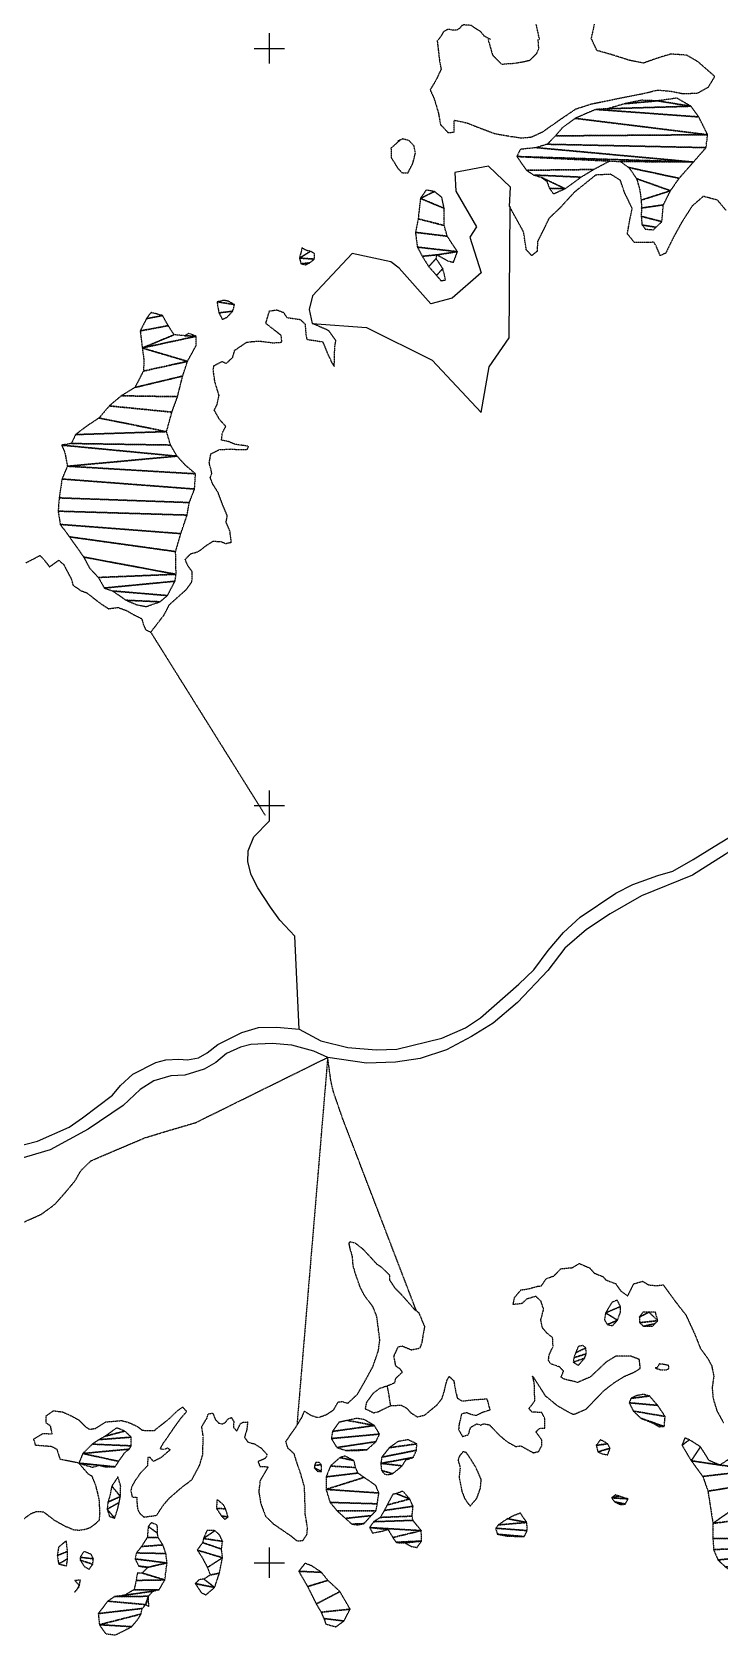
# Model space of a CAD drawing. Header units: metres. Extents: x 619047 to 657292, y 1301217 to 1319844.
# Drawn here: x 651889 to 652797, y 1316635 to 1318752 of the extents above; entities that cross this region are included whole.
import ezdxf

# ---------------------------------------------------------------- set-up
doc = ezdxf.new("R2010")
doc.units = ezdxf.units.M
doc.linetypes.add('HIDDEN', pattern=[0.375, 0.25, -0.125])
for name, color, linetype in [('2', 1, 'Continuous'), ('3', 7, 'Continuous'), ('42', 7, 'Continuous')]:
    doc.layers.add(name, color=color, linetype=linetype)

# ---------------------------------------------------------------- blocks, each defined once
blk = doc.blocks.new('COORD')
at = {"layer": '42', "color": 2, "linetype": 'Continuous'}
for p, q in [((-2, 0), (2, 0)), ((0, -2), (0, 2))]:
    blk.add_line(p, q, dxfattribs=at)
blk = doc.blocks.new('COORD$')
at = {"layer": '42', "color": 2, "linetype": 'Continuous'}
blk.add_blockref('COORD', (0, 0), dxfattribs=at)

msp = doc.modelspace()

# ---------------------------------------------------------------- linework, layer by layer
at = {"layer": '2', "color": 1, "linetype": 'Continuous'}
msp.add_line((652519.44573, 1318521.32733), (652520.21973, 1318520.32033), dxfattribs=at)
for points in [[(652491.90973, 1318574.88133), (652447.30173, 1318566.49433), (652448.59873, 1318541.86233), (652476.06273, 1318494.65933), (652467.07373, 1318481.08933), (652482.08973, 1318433.99933), (652443.86773, 1318400.27533), (652415.75573, 1318393.09333), (652373.81873, 1318439.87633), (652363.05073, 1318448.64633), (652311.87173, 1318459.49533), (652259.42573, 1318403.50233), (652255.31473, 1318385.41433), (652259.07973, 1318367.16233), (652330.76773, 1318361.88433), (652417.36773, 1318318.66133), (652481.91273, 1318249.52233), (652492.65273, 1318309.86633), (652518.88373, 1318348.28133), (652520.21973, 1318520.32033)], [(652519.44573, 1318521.32733), (652520.67673, 1318547.00533), (652491.90973, 1318574.88133)], [(653092.90673, 1317838.77333), (653036.86873, 1317808.14833), (652995.16473, 1317790.13933), (652911.63873, 1317742.17633), (652878.64473, 1317717.65933), (652842.37273, 1317691.07233), (652804.30773, 1317665.73633), (652760.93073, 1317638.56033), (652693.67973, 1317611.11033), (652652.29373, 1317587.51433), (652621.03373, 1317566.82933), (652592.36073, 1317542.10833), (652570.09173, 1317512.63233), (652530.18673, 1317470.50433), (652497.73573, 1317442.94433), (652469.23473, 1317425.34033), (652436.41673, 1317407.68633), (652401.74773, 1317396.36333), (652369.03573, 1317391.67033), (652330.70073, 1317389.96133), (652279.55773, 1317397.76133)], [(652242.04573, 1317435.19333), (652236.07173, 1317557.85333), (652216.52673, 1317578.97433), (652203.88173, 1317596.36233), (652187.58873, 1317621.84033), (652178.75573, 1317639.01733), (652174.24373, 1317655.99033), (652174.58673, 1317670.47833), (652182.24773, 1317689.11533), (652202.60373, 1317710.38433)], [(652242.04573, 1317435.19333), (652270.41673, 1317419.76333), (652306.07873, 1317410.76933), (652343.45273, 1317407.63933), (652370.87573, 1317408.46133), (652430.14173, 1317423.36833), (652461.22873, 1317436.93733), (652481.14373, 1317450.12333), (652531.94273, 1317494.66333), (652551.79373, 1317513.43933), (652570.55173, 1317539.06333), (652590.85273, 1317562.92733), (652612.97473, 1317582.99933), (652659.85573, 1317614.78933), (652682.33073, 1317626.22633), (652715.47073, 1317638.04033), (652735.21573, 1317643.85633), (652761.96473, 1317659.15333), (652789.45273, 1317676.49233), (652833.59773, 1317703.16933)], [(651624.36173, 1317231.20533), (651739.22973, 1317248.27233), (651817.50173, 1317266.95433), (651896.77273, 1317287.17233), (651938.22073, 1317305.43233), (651956.10973, 1317318.08833), (651995.64573, 1317348.01533), (652006.16973, 1317360.58633), (652022.50673, 1317375.76533), (652052.55773, 1317391.10033), (652065.97973, 1317394.55733), (652083.24373, 1317395.26233), (652094.42673, 1317394.62833), (652108.87673, 1317397.08033), (652120.48373, 1317403.81933), (652134.58173, 1317414.90733), (652166.40473, 1317430.77033), (652188.42973, 1317437.12133), (652212.55073, 1317437.90533), (652242.04573, 1317435.19333)], [(652279.55773, 1317397.76133), (652261.43073, 1317405.93933), (652232.38473, 1317413.73833), (652206.45173, 1317415.98333), (652178.27273, 1317414.64433), (652164.59573, 1317411.18433), (652145.89273, 1317403.09333), (652131.80673, 1317390.99033), (652116.41073, 1317382.42933), (652091.10373, 1317374.26233), (652072.57273, 1317373.28833), (652050.03973, 1317366.93233), (652031.88473, 1317355.29033), (652009.51673, 1317334.45233), (651963.39473, 1317302.92533), (651913.16073, 1317275.67133), (651858.22673, 1317259.54233), (651811.59273, 1317250.62433), (651669.21973, 1317217.74233), (651615.46373, 1317209.75933), (651536.54073, 1317203.52033), (651461.43573, 1317196.56333)]]:
    msp.add_lwpolyline(points, dxfattribs=at)
at = {"layer": '3', "color": 30, "linetype": 'HIDDEN'}
for p, q in [((652363.11473, 1318598.56433), (652375.30973, 1318609.37633)), ((652046.06373, 1317959.18733), (652197.16573, 1317717.23633)), ((652279.55773, 1317397.76133), (652238.88773, 1316911.46233)), ((652362.79073, 1316938.03433), (652358.43073, 1316963.90333)), ((651964.03373, 1316847.08233), (651951.16373, 1316861.92633))]:
    msp.add_line(p, q, dxfattribs=at)
for points in [[(652559.04173, 1318742.20633), (652554.49473, 1318764.02733), (652558.47173, 1318772.20433), (652563.45973, 1318780.90033), (652569.72073, 1318789.09933), (652582.34973, 1318795.07233), (652591.23073, 1318795.15933), (652600.37573, 1318794.23133), (652605.98173, 1318791.99733), (652614.15273, 1318786.99133), (652621.33773, 1318779.17833), (652624.20073, 1318772.08533), (652627.03573, 1318767.78933), (652631.64173, 1318764.02033), (652627.05773, 1318742.47433)], [(652494.58373, 1318741.95233), (652486.40873, 1318746.32133), (652481.78173, 1318752.12533), (652475.39673, 1318756.13233), (652469.00673, 1318760.64733), (652459.10273, 1318761.31333), (652456.57573, 1318760.27133), (652453.81773, 1318756.93833), (652450.03673, 1318754.35833), (652445.72373, 1318754.31633), (652440.63773, 1318755.28333), (652437.08773, 1318754.99433), (652432.04373, 1318751.89333), (652430.55273, 1318748.82633), (652425.55773, 1318741.68033)], [(652423.95973, 1318741.67333), (652427.06273, 1318714.91033), (652429.23373, 1318702.73833), (652422.53973, 1318688.43233), (652414.81173, 1318675.63933), (652420.28773, 1318663.25033), (652425.56973, 1318645.52433), (652428.54673, 1318629.55033), (652438.31673, 1318619.24433), (652446.69473, 1318619.59433), (652446.51173, 1318635.60033), (652463.82773, 1318631.73233), (652481.43273, 1318624.81933), (652499.79973, 1318617.91433), (652519.90673, 1318614.33233), (652536.18973, 1318611.97833), (652548.61973, 1318613.39033), (652563.27473, 1318620.16433), (652588.72473, 1318637.98833), (652607.12473, 1318650.39533), (652627.62373, 1318656.98233), (652667.66373, 1318665.06333), (652694.77973, 1318670.45533), (652715.04473, 1318675.26033), (652732.58873, 1318673.68233), (652748.37273, 1318670.55933), (652767.66873, 1318671.28833), (652782.05473, 1318679.33033), (652790.53273, 1318693.14833), (652768.46773, 1318712.46133), (652753.12473, 1318721.43333), (652732.28273, 1318722.71933), (652715.57573, 1318717.70033), (652696.34973, 1318710.87433), (652678.02073, 1318714.47633), (652654.05773, 1318722.07933), (652634.94573, 1318727.45133), (652627.89973, 1318742.47733)], [(652491.28073, 1318741.93933), (652497.09173, 1318721.55533), (652508.91273, 1318709.49333), (652525.15573, 1318710.69533), (652534.53773, 1318712.07333), (652546.44473, 1318714.75033), (652555.73773, 1318724.00433), (652558.20473, 1318730.38533), (652557.30073, 1318742.19933)], [(652363.11473, 1318598.56433), (652363.25673, 1318586.11533), (652367.13673, 1318580.06133), (652371.53773, 1318572.74333), (652377.45473, 1318566.20433), (652385.58473, 1318566.04333), (652392.04273, 1318578.82133), (652395.44373, 1318592.32733), (652393.55873, 1318601.70733), (652386.62073, 1318608.74333), (652378.47073, 1318610.68233), (652372.14973, 1318608.06933), (652372.14973, 1318608.06933)], [(652805.25173, 1318516.46433), (652794.17773, 1318529.80533), (652775.32273, 1318534.92533), (652760.48373, 1318522.05133), (652746.26073, 1318499.78233), (652736.05973, 1318481.11633), (652725.63473, 1318459.90733), (652718.56073, 1318456.52333), (652712.55973, 1318470.42933), (652709.97673, 1318474.21133), (652684.32573, 1318473.91833), (652675.04973, 1318485.50033), (652679.11173, 1318507.90733), (652681.52673, 1318518.86133), (652671.38073, 1318539.83533), (652665.86173, 1318556.03433), (652653.06973, 1318564.01933), (652633.26973, 1318563.03033), (652604.82973, 1318540.09133), (652585.51173, 1318519.03433), (652571.69173, 1318505.91733), (652556.54873, 1318475.25233), (652555.93473, 1318462.28633), (652548.88773, 1318456.61533), (652541.68673, 1318464.41033), (652538.11473, 1318488.00033), (652520.21973, 1318520.32033)], [(652046.06373, 1317959.18733), (652063.58373, 1317982.00233), (652070.79173, 1317995.80633), (652081.09973, 1318005.07133), (652092.66573, 1318015.36833), (652100.41973, 1318025.87433), (652100.77673, 1318039.09133), (652095.09673, 1318047.15833), (652091.44873, 1318055.24733), (652098.72673, 1318062.95333), (652108.60173, 1318065.60733), (652120.18573, 1318074.37933), (652128.25473, 1318079.55333), (652138.92973, 1318078.91333), (652145.05373, 1318076.44233), (652152.40173, 1318078.05033), (652150.45273, 1318093.02033), (652145.49673, 1318104.39833), (652147.17873, 1318112.80233), (652140.91173, 1318127.72233), (652134.88473, 1318143.91533), (652128.15973, 1318154.51133), (652124.50273, 1318163.36233), (652126.72473, 1318168.97833), (652123.26073, 1318183.16833), (652125.41273, 1318194.88133), (652136.27173, 1318200.34133), (652151.75573, 1318201.28033), (652163.70373, 1318200.40033), (652173.35373, 1318200.51133), (652175.08273, 1318204.85033), (652157.01873, 1318207.43933), (652148.85173, 1318210.90333), (652139.42873, 1318213.08233), (652140.59073, 1318222.49733), (652145.06373, 1318231.18733), (652136.83173, 1318240.24133), (652129.83273, 1318252.61133), (652133.56073, 1318259.76933), (652136.21473, 1318271.99633), (652130.67573, 1318289.97333), (652128.46673, 1318305.44833), (652129.41573, 1318311.30333), (652140.27273, 1318317.01733), (652145.63773, 1318314.28433), (652154.18273, 1318322.25833), (652156.86873, 1318331.69133), (652172.24473, 1318342.03033), (652181.11873, 1318343.40233), (652191.53173, 1318343.52133), (652208.31973, 1318341.42633), (652219.23173, 1318342.31333), (652218.11373, 1318351.19433), (652197.86473, 1318367.22533), (652202.75773, 1318383.54333), (652212.39473, 1318384.92433), (652221.06673, 1318381.71933), (652225.71673, 1318374.91233), (652243.27273, 1318372.31833), (652249.69173, 1318366.29333), (652250.86973, 1318352.07733), (652251.95573, 1318345.99133), (652262.13173, 1318344.58333), (652273.07573, 1318342.67533), (652278.82573, 1318328.51133), (652284.81473, 1318315.62133), (652288.17973, 1318310.06933), (652288.90873, 1318335.23333), (652290.32773, 1318344.39733), (652281.03373, 1318357.50433), (652259.07973, 1318367.16233)], [(651881.43773, 1318051.06733), (651890.02273, 1318055.48533), (651899.86973, 1318060.67933), (651905.26973, 1318054.89733), (651912.48873, 1318045.57833), (651924.57973, 1318054.35533), (651930.99373, 1318048.83833), (651941.63573, 1318028.88633), (651943.24373, 1318021.53633), (651954.25073, 1318014.03933), (651961.64773, 1318011.32833), (651979.33173, 1317997.55533), (651990.33673, 1317990.31233), (652002.76373, 1317991.97933), (652013.98473, 1317988.04233), (652022.93373, 1317982.80833), (652034.17573, 1317977.09233), (652036.03173, 1317970.25333), (652039.16373, 1317962.92033), (652046.06373, 1317959.18733)], [(651461.43573, 1317196.56333), (651597.51773, 1317179.82433), (651613.81773, 1317175.94533), (651644.92073, 1317165.88233), (651733.45873, 1317153.17433), (651761.64573, 1317153.75033), (651826.33173, 1317161.09633), (651860.24173, 1317172.15633), (651901.68573, 1317190.67133), (651919.82073, 1317204.09133), (651933.86273, 1317220.00633), (651946.64073, 1317235.39833), (651953.60973, 1317247.92833), (651967.17273, 1317261.29633), (652037.44173, 1317291.32133), (652062.24673, 1317298.97333), (652105.28173, 1317311.66233), (652279.55773, 1317397.76133)], [(652396.66773, 1317063.05633), (652299.53773, 1317316.42433), (652287.45473, 1317351.35233), (652283.98973, 1317365.54233), (652279.55773, 1317397.76133)], [(652238.88773, 1316911.46233), (652245.61773, 1316922.71933), (652248.82873, 1316930.63333), (652257.78473, 1316924.89133), (652266.95973, 1316922.20133), (652277.58573, 1316925.88033), (652287.41773, 1316932.34533), (652293.64473, 1316943.08833), (652299.48573, 1316943.15533), (652306.11573, 1316940.94433), (652318.93073, 1316953.03333), (652327.89673, 1316968.63533), (652339.34073, 1316989.60233), (652346.46773, 1317010.52033), (652348.33973, 1317024.51633), (652344.43073, 1317055.47233), (652339.45973, 1317068.12033), (652327.85073, 1317083.74133), (652322.65573, 1317093.84533), (652316.88273, 1317110.04233), (652313.18473, 1317122.45033), (652312.28373, 1317134.63633), (652309.37673, 1317144.51333), (652308.03073, 1317151.10433), (652308.24473, 1317154.66433), (652315.37573, 1317152.96733), (652325.36773, 1317145.45833), (652343.88573, 1317125.34233), (652351.05473, 1317120.34233), (652361.07573, 1317110.29333), (652361.37073, 1317106.73933), (652361.14873, 1317103.94133), (652367.87073, 1317093.60033), (652376.09373, 1317085.30933), (652386.89973, 1317073.23633), (652393.59273, 1317065.43533), (652399.74273, 1317060.67833)], [(652362.79073, 1316938.03433), (652376.75573, 1316938.44833), (652383.65673, 1316934.71633), (652389.57373, 1316928.17733), (652397.75873, 1316923.18833), (652407.63973, 1316925.33433), (652416.19373, 1316932.54733), (652424.49573, 1316939.50233), (652430.50073, 1316947.44833), (652433.19573, 1316956.11833), (652436.83673, 1316970.89733), (652439.82073, 1316976.52233), (652445.98273, 1316970.74833), (652448.42573, 1316957.05533), (652450.56173, 1316947.93133), (652456.95773, 1316943.93933), (652474.20673, 1316945.91533), (652489.68973, 1316946.85433), (652491.28073, 1316941.02833), (652493.67073, 1316931.90833), (652484.30573, 1316929.00633), (652475.71773, 1316924.84233), (652468.33473, 1316926.28233), (652462.72173, 1316928.50533), (652456.13873, 1316926.65133), (652452.99173, 1316913.14833), (652452.31073, 1316906.02533), (652457.49173, 1316897.19133), (652465.08773, 1316899.31133), (652468.27573, 1316909.25733), (652476.35073, 1316913.92333), (652481.19573, 1316912.20033), (652485.74673, 1316914.03133), (652492.87573, 1316912.58833), (652506.75573, 1316898.26333), (652515.98873, 1316890.49133), (652528.00273, 1316883.76833), (652534.34073, 1316884.85733), (652550.95573, 1316875.64533), (652558.04973, 1316877.25133), (652562.27673, 1316885.17633), (652561.93273, 1316893.04933), (652554.45173, 1316903.12833), (652558.71673, 1316907.75033), (652566.07673, 1316908.34333), (652566.19073, 1316920.54133), (652562.03173, 1316928.87833), (652549.32773, 1316929.24133), (652545.20873, 1316934.02233), (652552.96873, 1316944.02033), (652552.18173, 1316968.40533), (652549.79473, 1316977.27133), (652558.58573, 1316963.65033), (652566.34773, 1316951.28833), (652582.50173, 1316938.00633), (652599.11973, 1316928.54033), (652604.47873, 1316926.31433), (652620.40373, 1316933.10333), (652644.75373, 1316958.28333), (652657.84673, 1316968.34333), (652670.70873, 1316976.36733), (652685.62073, 1316982.89033), (652692.17473, 1316987.28433), (652690.77073, 1316998.95733), (652679.54673, 1317003.14833), (652660.23973, 1317003.43533), (652647.37473, 1316995.66533), (652626.01373, 1316975.60133), (652609.58473, 1316968.55333), (652591.24673, 1316972.91733), (652587.65873, 1316975.67133), (652590.87073, 1316983.58533), (652585.72973, 1316988.86233), (652573.99773, 1316993.04833), (652570.89873, 1316997.58633), (652571.82973, 1317004.96533), (652577.03873, 1317015.95133), (652576.39673, 1317027.63233), (652568.70573, 1317033.89733), (652562.78273, 1317040.94433), (652560.88573, 1317051.34033), (652564.53873, 1317065.10333), (652561.11473, 1317075.73633), (652554.18273, 1317082.26333), (652542.03273, 1317078.56733), (652536.00473, 1317072.65433), (652524.33373, 1317071.50433), (652526.00973, 1317080.41733), (652534.52873, 1317090.67833), (652544.92373, 1317092.32133), (652556.57073, 1317095.50433), (652561.39073, 1317096.06733), (652568.39173, 1317105.80333), (652578.25873, 1317109.21933), (652587.29373, 1317118.72433), (652602.51773, 1317120.16833), (652611.59873, 1317125.60833), (652625.38273, 1317119.66733), (652631.30273, 1317112.87533), (652643.04073, 1317108.18133), (652646.64573, 1317103.90233), (652659.65573, 1317098.96933), (652665.85573, 1317089.89333), (652675.58773, 1317082.88933), (652683.53473, 1317098.73433), (652695.17873, 1317102.17133), (652703.10773, 1317097.43333), (652713.02673, 1317096.27633), (652722.41173, 1317097.40033), (652737.12273, 1317076.98633), (652752.33073, 1317057.59533), (652764.31273, 1317031.56033), (652771.63573, 1317013.09433), (652781.69973, 1316999.23433), (652786.37273, 1316990.39433), (652789.06973, 1316976.70433), (652786.96073, 1316961.18033), (652788.13073, 1316947.72633), (652793.40473, 1316930.76233), (652801.96573, 1316915.10533)], [(652399.74273, 1317060.67833), (652407.31973, 1317042.21533), (652404.93973, 1317028.21333), (652403.50873, 1317020.06533), (652400.79073, 1317013.42833), (652389.89373, 1317011.27033), (652381.97973, 1317014.73733), (652377.89573, 1317016.46933), (652372.06973, 1317015.13233), (652366.61873, 1317003.12733), (652369.04973, 1316990.45033), (652374.16673, 1316987.20533), (652378.03373, 1316982.16833), (652368.98973, 1316973.42533), (652367.78373, 1316967.82133), (652358.43073, 1316963.90333), (652348.30973, 1316960.48433), (652339.49373, 1316954.03033), (652330.73873, 1316942.24233), (652329.05673, 1316933.83733), (652340.29473, 1316928.37633), (652346.37273, 1316929.97033), (652362.79073, 1316938.03433)], [(652729.72673, 1316990.76333), (652721.06873, 1316992.69733), (652717.25573, 1316992.90733), (652714.26373, 1316988.04533), (652711.72973, 1316987.50833), (652718.86673, 1316985.30333), (652722.67973, 1316985.09233), (652726.48873, 1316985.13633), (652729.76973, 1316986.95233), (652729.72673, 1316990.76333), (652729.72673, 1316990.76333)], [(651951.16373, 1316861.92633), (651926.72173, 1316866.98333), (651922.51073, 1316879.89433), (651915.60973, 1316883.62633), (651908.23573, 1316884.30433), (651894.25273, 1316885.41533), (651891.61773, 1316893.77033), (651903.97773, 1316901.28033), (651914.14473, 1316900.63433), (651915.92573, 1316900.40033), (651913.77173, 1316911.04833), (651908.14173, 1316914.79533), (651907.77973, 1316924.19233), (651917.35273, 1316931.16233), (651929.81673, 1316929.52633), (651940.79573, 1316924.57033), (651951.01873, 1316919.09733), (651960.01173, 1316910.05233), (651965.38573, 1316906.55633), (651972.98973, 1316907.91433), (651986.86273, 1316916.45733), (652007.67073, 1316918.22033), (652017.35273, 1316915.53533), (652028.58873, 1316910.32833), (652034.99573, 1316905.31933), (652050.74773, 1316904.99133), (652057.03873, 1316910.14533), (652071.13573, 1316921.23233), (652079.67473, 1316929.71533), (652087.98373, 1316936.16333), (652093.38673, 1316930.12633), (652085.61473, 1316921.14433), (652074.86273, 1316906.28333), (652068.11873, 1316896.29633), (652062.86673, 1316889.12233), (652058.38573, 1316881.19333), (652063.73073, 1316880.23833), (652068.28173, 1316882.06933), (652071.61273, 1316879.56633), (652060.04273, 1316869.52433), (652049.69173, 1316864.06933), (652045.05573, 1316869.60733), (652042.26573, 1316869.32133), (652041.62873, 1316858.38733), (652032.58973, 1316849.13633), (652025.09273, 1316838.37833), (652020.86273, 1316830.70733), (652019.65373, 1316825.35733), (652021.52473, 1316817.24833), (652027.62573, 1316816.80933), (652027.99873, 1316806.39533), (652029.08673, 1316800.05533), (652031.67873, 1316795.51133), (652037.06773, 1316790.74533), (652053.80573, 1316792.96933), (652062.29273, 1316806.02533), (652070.06173, 1316815.26233), (652085.65373, 1316828.90733), (652100.50973, 1316840.25733), (652110.45673, 1316858.92033), (652114.61373, 1316872.94333), (652115.35373, 1316897.09133), (652113.71373, 1316907.23633), (652113.42773, 1316910.02833), (652116.91373, 1316916.16633), (652120.16073, 1316921.03133), (652121.61773, 1316926.89233), (652127.19273, 1316927.97233), (652128.21773, 1316927.22133), (652131.35273, 1316919.63433), (652135.72473, 1316914.85633), (652140.56473, 1316913.64133), (652144.85673, 1316915.97733), (652148.35973, 1316920.59133), (652152.40573, 1316922.16233), (652155.51173, 1316917.11533), (652155.35073, 1316908.98233), (652159.72273, 1316904.20433), (652164.43473, 1316914.16833), (652167.71673, 1316915.98433), (652173.80873, 1316916.30833), (652172.90573, 1316906.38833), (652169.72073, 1316896.18833), (652174.36773, 1316889.63433), (652183.02873, 1316887.44633), (652191.72773, 1316881.95633), (652199.18773, 1316873.65633), (652199.21173, 1316871.62333), (652196.46173, 1316867.78033), (652187.61573, 1316863.86833), (652190.22873, 1316857.54533), (652201.15473, 1316857.16233), (652190.44073, 1316838.99933), (652188.57673, 1316824.24033), (652191.29973, 1316808.26333), (652197.58373, 1316791.81833), (652207.85873, 1316781.77233), (652231.15573, 1316765.77633), (652238.84673, 1316759.51133), (652246.71973, 1316759.60133), (652252.21373, 1316767.79533), (652252.87173, 1316776.95033), (652249.86873, 1316795.21133), (652249.74073, 1316806.39033), (652248.95973, 1316830.26633), (652243.66573, 1316849.00933), (652239.72873, 1316860.14433), (652235.24873, 1316874.32233), (652227.03473, 1316881.85133), (652224.39573, 1316890.46033), (652231.13973, 1316900.44733), (652238.88773, 1316911.46233)], [(652451.49673, 1316866.12333), (652454.40373, 1316856.24633), (652453.02773, 1316843.27233), (652456.80173, 1316824.25733), (652460.20473, 1316815.40333), (652464.85473, 1316808.59533), (652467.68573, 1316805.32533), (652476.45873, 1316815.58933), (652481.13273, 1316828.85533), (652482.27473, 1316840.04933), (652475.49173, 1316855.72533), (652468.24373, 1316867.58533), (652462.30673, 1316875.90233), (652458.28073, 1316876.99333)], [(652458.28073, 1316876.99333), (652453.77073, 1316871.77333), (652451.49673, 1316866.12333)], [(651841.32873, 1316737.94233), (651859.29473, 1316766.09833), (651871.32573, 1316780.21133), (651880.10673, 1316789.71333), (651887.91573, 1316795.39233), (651895.75673, 1316798.27733), (651904.65473, 1316797.61633), (651918.49373, 1316786.84833), (651933.31973, 1316778.63333), (651944.54973, 1316773.93333), (651951.66673, 1316773.50633), (651958.00673, 1316774.34133), (651965.85373, 1316776.71833), (651972.40473, 1316781.36633), (651978.18473, 1316786.76833), (651979.09273, 1316796.18033), (651978.13373, 1316813.44833), (651976.25773, 1316822.06633), (651973.33573, 1316833.21333), (651968.63373, 1316844.59333), (651964.03373, 1316847.08233)], [(651945.74473, 1316691.61933), (651951.50673, 1316698.54633), (651953.18373, 1316707.45833), (651945.82373, 1316706.86633), (651951.47773, 1316701.08633), (651948.62573, 1316695.08233)]]:
    msp.add_lwpolyline(points, dxfattribs=at)

# ---------------------------------------------------------------- block references
at = {"layer": '42', "color": 1, "linetype": 'Continuous', "xscale": 10, "yscale": 10}
for p in [(652202.60373, 1318730.38433), (652202.60373, 1317730.38433), (652202.60373, 1316730.38433)]:
    msp.add_blockref('COORD$', p, dxfattribs=at)

# ---------------------------------------------------------------- meshes
at = {"layer": '3', "color": 30, "linetype": 'HIDDEN'}
mesh = msp.add_polyface(dxfattribs=at)
corners = [(652630.39173, 1318570.36633), (652542.01073, 1318569.35633), (652613.74273, 1318560.26633), (652551.48073, 1318563.11233), (652592.83473, 1318545.03533), (652561.16573, 1318560.17333), (652572.00073, 1318545.55933), (652758.97673, 1318653.91033), (652714.95373, 1318661.03033), (652649.03273, 1318650.62033), (652769.29873, 1318639.79933), (652633.29473, 1318649.67833), (652780.99673, 1318616.30133), (652606.25173, 1318637.93433), (652580.09973, 1318614.76733), (652778.90573, 1318599.25333), (652569.30473, 1318603.71733), (652762.35873, 1318580.26133), (652554.87773, 1318599.23233), (652529.10373, 1318587.50333), (652666.08473, 1318580.93833), (652743.30073, 1318558.69833), (652677.09873, 1318572.93333), (652732.05873, 1318542.30833), (652687.17173, 1318558.31133), (652693.33773, 1318529.92233), (652722.61973, 1318523.65133), (652693.71073, 1318519.50933), (652720.58673, 1318501.52133), (652693.32773, 1318508.57833), (652712.79773, 1318494.06333), (652694.47473, 1318497.15733), (652651.34573, 1318581.53233), (652671.81673, 1318657.23333), (652709.53373, 1318490.72233), (652698.85573, 1318491.61733), (652691.13173, 1318545.14333), (652577.41873, 1318538.25333), (652568.84873, 1318554.67133), (652533.82173, 1318596.95933), (652588.87273, 1318625.03133), (652693.60873, 1318661.80233), (652740.31273, 1318664.62333)]
mesh.append_faces([[corners[k] for k in face] for face in [(4, 6, 37), (8, 7, 42), (30, 31, 35, 34), (33, 8, 41)]], dxfattribs={"vtx0": -1, "color": 30})
mesh.append_faces([[corners[k] for k in face] for face in [(7, 8, 33, 9), (17, 19, 32, 20)]], dxfattribs={"vtx0": -1, "vtx1": -1, "vtx3": -1, "color": 30})
mesh.append_faces([[corners[k] for k in face] for face in [(0, 1, 3, 2), (1, 0, 32, 19), (2, 3, 5, 4), (7, 9, 11, 10), (10, 11, 13, 12), (12, 14, 16, 15), (15, 16, 18, 17), (17, 20, 22, 21), (21, 22, 24, 23), (23, 25, 27, 26), (26, 27, 29, 28), (28, 29, 31, 30)]], dxfattribs={"vtx0": -1, "vtx2": -1, "color": 30})
mesh.append_faces([[corners[k] for k in face] for face in [(4, 5, 38, 6), (12, 13, 40, 14), (17, 18, 39, 19), (23, 24, 36, 25)]], dxfattribs={"vtx0": -1, "vtx3": -1, "color": 30})
mesh = msp.add_polyface(dxfattribs=at)
corners = [(652420.41173, 1318541.28533), (652401.97373, 1318532.18133), (652433.36573, 1318519.07333), (652433.36973, 1318496.45833), (652398.97973, 1318505.21233), (652437.34173, 1318482.27433), (652395.37373, 1318487.38433), (652450.78373, 1318461.84633), (652397.88273, 1318467.84733), (652423.90673, 1318457.72733), (652404.37173, 1318455.72533), (652422.69173, 1318452.88533), (652412.90873, 1318442.10133), (652431.48073, 1318439.51933), (652423.20173, 1318430.53133), (652409.46773, 1318543.19333), (652430.15273, 1318533.51933), (652445.60973, 1318447.81133), (652438.47873, 1318449.50833), (652435.20773, 1318424.57033), (652429.12373, 1318423.48433)]
mesh.append_faces([[corners[k] for k in face] for face in [(1, 0, 15), (13, 14, 20, 19), (7, 9, 18, 17)]], dxfattribs={"vtx0": -1, "color": 30})
mesh.append_faces([[corners[k] for k in face] for face in [(0, 1, 2, 16)]], dxfattribs={"vtx0": -1, "vtx1": -1, "color": 30})
mesh.append_faces([[corners[k] for k in face] for face in [(2, 1, 4, 3), (3, 4, 6, 5), (5, 6, 8, 7), (9, 10, 12, 11), (11, 12, 14, 13)]], dxfattribs={"vtx0": -1, "vtx2": -1, "color": 30})
mesh.append_faces([[corners[k] for k in face] for face in [(7, 8, 10, 9)]], dxfattribs={"vtx0": -1, "vtx2": -1, "vtx3": -1, "color": 30})
mesh = msp.add_polyface(dxfattribs=at)
corners = [(652256.97473, 1318462.42533), (652242.34573, 1318453.36433), (652261.91873, 1318452.06333), (652255.87873, 1318447.16633), (652244.20773, 1318446.01733), (652251.62973, 1318463.38033), (652262.09173, 1318459.18033), (652250.57473, 1318444.56533), (652245.74773, 1318466.87033)]
mesh.append_faces([[corners[k] for k in face] for face in [(1, 0, 5, 8), (3, 4, 7)]], dxfattribs={"vtx0": -1, "color": 30})
mesh.append_faces([[corners[k] for k in face] for face in [(0, 1, 2, 6)]], dxfattribs={"vtx0": -1, "vtx1": -1, "color": 30})
mesh.append_faces([[corners[k] for k in face] for face in [(2, 1, 4, 3)]], dxfattribs={"vtx0": -1, "vtx2": -1, "color": 30})
mesh = msp.add_polyface(dxfattribs=at)
corners = [(652061.60173, 1318377.60933), (652040.31473, 1318373.30033), (652069.12073, 1318364.22833), (652032.11673, 1318357.19833), (652076.87873, 1318352.12033), (652034.91473, 1318334.61633), (652106.11173, 1318350.16733), (652094.55273, 1318317.00333), (652036.27973, 1318304.14033), (652088.16973, 1318297.61833), (652025.09773, 1318282.41433), (652081.36973, 1318270.35233), (652007.18773, 1318271.53733), (652073.98273, 1318249.94033), (651991.33873, 1318258.14233), (652066.91073, 1318224.19533), (651977.80473, 1318242.23433), (651946.81373, 1318220.28133), (652072.19373, 1318206.46933), (651941.10573, 1318208.52733), (652080.74273, 1318191.82933), (651928.43073, 1318206.34933), (651936.11573, 1318178.48733), (652105.13973, 1318168.47733), (652103.84573, 1318148.38833), (651928.94173, 1318161.63433), (652096.93773, 1318130.52233), (651925.16273, 1318136.68933), (652094.07873, 1318113.97333), (651923.83973, 1318119.14233), (652085.72273, 1318089.48533), (651926.57973, 1318101.64033), (652078.88173, 1318065.77533), (651938.70473, 1318085.26333), (652079.47873, 1318035.79933), (651957.55273, 1318058.54433), (651976.91073, 1318031.57733), (652078.05973, 1318026.63533), (651984.68973, 1318017.69033), (652068.11573, 1318007.71833), (651995.91073, 1318013.75333), (652058.04973, 1317999.47233), (652013.57673, 1318001.50433), (652090.86473, 1318350.75533), (652046.31673, 1318381.50033), (652096.16273, 1318353.86533), (652105.99673, 1318337.96933), (652092.05973, 1318179.50733), (652040.08773, 1317993.16833), (652027.61473, 1317995.56633), (651965.33973, 1318043.89533), (651932.60173, 1318196.99633), (651962.17473, 1318231.89133), (652037.14473, 1318317.36333)]
mesh.append_faces([[corners[k] for k in face] for face in [(1, 0, 44), (41, 42, 49, 48), (43, 6, 45)]], dxfattribs={"vtx0": -1, "color": 30})
mesh.append_faces([[corners[k] for k in face] for face in [(6, 5, 7, 46), (20, 22, 23, 47)]], dxfattribs={"vtx0": -1, "vtx1": -1, "color": 30})
mesh.append_faces([[corners[k] for k in face] for face in [(4, 5, 6, 43)]], dxfattribs={"vtx0": -1, "vtx1": -1, "vtx2": -1, "color": 30})
mesh.append_faces([[corners[k] for k in face] for face in [(0, 1, 3, 2), (2, 3, 5, 4), (7, 8, 10, 9), (9, 10, 12, 11), (11, 12, 14, 13), (13, 14, 16, 15), (15, 17, 19, 18), (18, 19, 21, 20), (23, 22, 25, 24), (24, 25, 27, 26), (26, 27, 29, 28), (28, 29, 31, 30), (30, 31, 33, 32), (32, 33, 35, 34), (34, 36, 38, 37), (37, 38, 40, 39), (39, 40, 42, 41)]], dxfattribs={"vtx0": -1, "vtx2": -1, "color": 30})
mesh.append_faces([[corners[k] for k in face] for face in [(7, 5, 53, 8), (15, 16, 52, 17), (20, 21, 51, 22), (34, 35, 50, 36)]], dxfattribs={"vtx0": -1, "vtx3": -1, "color": 30})
mesh = msp.add_polyface(dxfattribs=at)
corners = [(652156.68873, 1318391.91033), (652133.53073, 1318395.71033), (652154.24773, 1318383.24233), (652135.98473, 1318381.00133), (652142.65373, 1318397.59333), (652148.50873, 1318396.39033), (652146.71873, 1318375.27933), (652140.65473, 1318372.41533)]
mesh.append_faces([[corners[k] for k in face] for face in [(1, 0, 5, 4), (2, 3, 7, 6)]], dxfattribs={"vtx0": -1, "color": 30})
mesh.append_faces([[corners[k] for k in face] for face in [(0, 1, 3, 2)]], dxfattribs={"vtx0": -1, "vtx2": -1, "color": 30})
mesh = msp.add_polyface(dxfattribs=at)
corners = [(652666.09673, 1317068.80533), (652646.37973, 1317060.44933), (652661.98573, 1317050.71733), (652648.58873, 1317044.97433), (652666.17773, 1317061.69233), (652655.46373, 1317043.52833), (652644.70673, 1317051.28233), (652654.60373, 1317074.26433), (652661.68273, 1317077.14033)]
mesh.append_faces([[corners[k] for k in face] for face in [(1, 0, 8, 7), (2, 3, 5)]], dxfattribs={"vtx0": -1, "color": 30})
mesh.append_faces([[corners[k] for k in face] for face in [(0, 1, 2, 4)]], dxfattribs={"vtx0": -1, "vtx1": -1, "color": 30})
mesh.append_faces([[corners[k] for k in face] for face in [(2, 1, 6, 3)]], dxfattribs={"vtx0": -1, "vtx3": -1, "color": 30})
mesh = msp.add_polyface(dxfattribs=at)
corners = [(652715.07873, 1317050.05433), (652703.77373, 1317061.35933), (652691.23173, 1317047.49433), (652711.56673, 1317046.20233), (652696.36673, 1317042.72533), (652690.89373, 1317054.85933), (652708.30273, 1317042.86233), (652695.64373, 1317061.52033), (652712.15473, 1317061.45533)]
mesh.append_faces([[corners[k] for k in face] for face in [(1, 0, 8), (3, 4, 6), (5, 1, 7)]], dxfattribs={"vtx0": -1, "color": 30})
mesh.append_faces([[corners[k] for k in face] for face in [(0, 1, 5, 2)]], dxfattribs={"vtx0": -1, "vtx1": -1, "vtx3": -1, "color": 30})
mesh.append_faces([[corners[k] for k in face] for face in [(0, 2, 4, 3)]], dxfattribs={"vtx0": -1, "vtx2": -1, "color": 30})
mesh = msp.add_polyface(dxfattribs=at)
corners = [(652620.23873, 1317014.15833), (652606.85173, 1317007.65333), (652620.83673, 1317006.28833), (652604.38473, 1317001.27233), (652618.61473, 1317000.67333), (652603.69173, 1316995.16633), (652616.39473, 1317017.16333), (652610.59573, 1316991.17933), (652610.31073, 1317016.07833)]
mesh.append_faces([[corners[k] for k in face] for face in [(1, 0, 6, 8), (4, 5, 7)]], dxfattribs={"vtx0": -1, "color": 30})
mesh.append_faces([[corners[k] for k in face] for face in [(0, 1, 3, 2), (2, 3, 5, 4)]], dxfattribs={"vtx0": -1, "vtx2": -1, "color": 30})
mesh = msp.add_polyface(dxfattribs=at)
corners = [(652704.27773, 1316950.57833), (652679.92873, 1316947.50533), (652715.08673, 1316938.25133), (652677.45573, 1316941.63233), (652724.90573, 1316923.62633), (652682.91473, 1316930.76933), (652723.78673, 1316910.40033), (652692.92973, 1316921.22833), (652709.26173, 1316914.55433), (652696.12473, 1316952.77233), (652716.93273, 1316910.06833), (652701.85873, 1316917.77233), (652686.49473, 1316950.88333)]
mesh.append_faces([[corners[k] for k in face] for face in [(1, 0, 9, 12), (6, 8, 10)]], dxfattribs={"vtx0": -1, "color": 30})
mesh.append_faces([[corners[k] for k in face] for face in [(0, 1, 3, 2), (2, 3, 5, 4), (4, 5, 7, 6)]], dxfattribs={"vtx0": -1, "vtx2": -1, "color": 30})
mesh.append_faces([[corners[k] for k in face] for face in [(6, 7, 11, 8)]], dxfattribs={"vtx0": -1, "vtx3": -1, "color": 30})
mesh = msp.add_polyface(dxfattribs=at)
corners = [(652341.24873, 1316911.61633), (652305.61173, 1316918.32333), (652285.96473, 1316903.86933), (652347.98273, 1316900.25933), (652284.29473, 1316894.44933), (652343.26973, 1316890.29533), (652291.54173, 1316882.58933), (652331.45273, 1316879.74233), (652303.77873, 1316878.66333), (652318.28073, 1316921.00933), (652327.95173, 1316919.34133), (652322.82673, 1316878.88133), (652313.94073, 1316878.52533), (652294.46373, 1316915.90933)]
mesh.append_faces([[corners[k] for k in face] for face in [(1, 0, 10, 9), (7, 8, 12, 11)]], dxfattribs={"vtx0": -1, "color": 30})
mesh.append_faces([[corners[k] for k in face] for face in [(0, 2, 4, 3), (3, 4, 6, 5), (5, 6, 8, 7)]], dxfattribs={"vtx0": -1, "vtx2": -1, "color": 30})
mesh.append_faces([[corners[k] for k in face] for face in [(0, 1, 13, 2)]], dxfattribs={"vtx0": -1, "vtx3": -1, "color": 30})
mesh = msp.add_polyface(dxfattribs=at)
corners = [(652011.63973, 1316904.29033), (651985.81073, 1316897.38833), (652020.36773, 1316896.25933), (651977.73273, 1316892.97633), (652020.24373, 1316884.82333), (651968.91073, 1316887.03133), (652017.75373, 1316880.47533), (651956.35173, 1316874.69133), (652003.71473, 1316864.30633), (651998.97073, 1316857.13733), (651951.16373, 1316861.92633), (651977.61073, 1316859.18033), (651969.25973, 1316856.54333), (651985.50773, 1316857.23733), (652011.71073, 1316875.83233), (652001.17773, 1316908.49033)]
mesh.append_faces([[corners[k] for k in face] for face in [(1, 0, 15), (11, 10, 12)]], dxfattribs={"vtx0": -1, "color": 30})
mesh.append_faces([[corners[k] for k in face] for face in [(6, 7, 8, 14), (9, 10, 11, 13)]], dxfattribs={"vtx0": -1, "vtx1": -1, "color": 30})
mesh.append_faces([[corners[k] for k in face] for face in [(0, 1, 3, 2), (2, 3, 5, 4), (4, 5, 7, 6), (8, 7, 10, 9)]], dxfattribs={"vtx0": -1, "vtx2": -1, "color": 30})
mesh = msp.add_polyface(dxfattribs=at)
corners = [(652836.30073, 1316866.71133), (652810.37873, 1316867.94033), (652757.00873, 1316892.73933), (652747.18573, 1316885.51233), (652771.59273, 1316883.50433), (652759.35773, 1316865.06933), (652797.26773, 1316859.40433), (652847.88873, 1316852.86933), (652774.57973, 1316844.40733), (652849.35373, 1316835.86133), (652781.40673, 1316824.92033), (652846.18873, 1316823.88233), (652787.98973, 1316782.30733), (652846.32073, 1316790.08933), (652856.78373, 1316763.52833), (652787.96473, 1316762.23333), (652856.17373, 1316750.30833), (652788.89273, 1316747.76033), (652850.19973, 1316739.56833), (652794.63673, 1316734.10433), (652843.46173, 1316729.07333), (652804.64873, 1316724.81733), (652831.39073, 1316718.51633), (652814.63473, 1316717.81733), (652750.88473, 1316895.21033), (652782.97673, 1316865.33933), (652824.55173, 1316872.42133), (652842.62573, 1316802.24333), (652822.53673, 1316715.36633)]
mesh.append_faces([[corners[k] for k in face] for face in [(1, 0, 26), (3, 2, 24), (22, 23, 28)]], dxfattribs={"vtx0": -1, "color": 30})
mesh.append_faces([[corners[k] for k in face] for face in [(4, 5, 6, 25), (11, 12, 13, 27)]], dxfattribs={"vtx0": -1, "vtx1": -1, "color": 30})
mesh.append_faces([[corners[k] for k in face] for face in [(0, 1, 6, 7), (2, 3, 5, 4), (7, 8, 10, 9), (9, 10, 12, 11), (13, 12, 15, 14), (14, 15, 17, 16), (16, 17, 19, 18), (18, 19, 21, 20), (20, 21, 23, 22)]], dxfattribs={"vtx0": -1, "vtx2": -1, "color": 30})
mesh.append_faces([[corners[k] for k in face] for face in [(6, 5, 8, 7)]], dxfattribs={"vtx0": -1, "vtx2": -1, "vtx3": -1, "color": 30})
mesh = msp.add_polyface(dxfattribs=at)
corners = [(652397.15173, 1316887.35433), (652360.88673, 1316882.36533), (652396.73973, 1316878.96433), (652350.87073, 1316869.80033), (652392.52973, 1316869.51433), (652349.69373, 1316861.65633), (652377.92473, 1316858.42133), (652365.34273, 1316848.11333), (652350.56273, 1316852.26433), (652358.75373, 1316846.76733), (652354.93873, 1316847.23233), (652372.47973, 1316890.37533), (652385.65973, 1316892.81333), (652382.91373, 1316866.35533)]
mesh.append_faces([[corners[k] for k in face] for face in [(1, 0, 12, 11), (7, 8, 10, 9)]], dxfattribs={"vtx0": -1, "color": 30})
mesh.append_faces([[corners[k] for k in face] for face in [(4, 5, 6, 13)]], dxfattribs={"vtx0": -1, "vtx1": -1, "color": 30})
mesh.append_faces([[corners[k] for k in face] for face in [(0, 1, 3, 2), (2, 3, 5, 4), (6, 5, 8, 7)]], dxfattribs={"vtx0": -1, "vtx2": -1, "color": 30})
mesh = msp.add_polyface(dxfattribs=at)
corners = [(652649.11973, 1316887.44033), (652633.90173, 1316885.48733), (652652.23373, 1316881.63133), (652636.28573, 1316876.87533), (652642.46973, 1316891.42933), (652649.03073, 1316872.95533), (652642.15973, 1316874.14733), (652639.40773, 1316892.66533)]
mesh.append_faces([[corners[k] for k in face] for face in [(1, 0, 4, 7), (2, 3, 6, 5)]], dxfattribs={"vtx0": -1, "color": 30})
mesh.append_faces([[corners[k] for k in face] for face in [(0, 1, 3, 2)]], dxfattribs={"vtx0": -1, "vtx2": -1, "color": 30})
mesh = msp.add_polyface(dxfattribs=at)
corners = [(652271.22973, 1316859.74233), (652262.34673, 1316859.13233), (652271.32773, 1316851.10433), (652262.13273, 1316855.57233), (652268.90873, 1316862.76533), (652266.50873, 1316850.54033), (652263.82973, 1316862.70633)]
mesh.append_faces([[corners[k] for k in face] for face in [(1, 0, 4, 6), (2, 3, 5)]], dxfattribs={"vtx0": -1, "color": 30})
mesh.append_faces([[corners[k] for k in face] for face in [(0, 1, 3, 2)]], dxfattribs={"vtx0": -1, "vtx2": -1, "color": 30})
mesh = msp.add_polyface(dxfattribs=at)
corners = [(652314.09173, 1316865.31433), (652295.50573, 1316869.16733), (652316.48173, 1316856.19433), (652283.18573, 1316858.10033), (652319.35973, 1316848.85833), (652277.50773, 1316843.80633), (652327.55373, 1316843.10733), (652277.44273, 1316827.28933), (652347.09273, 1316822.49533), (652344.96973, 1316808.24133), (652282.71873, 1316810.07033), (652343.29673, 1316799.07433), (652292.24673, 1316798.74533), (652337.02073, 1316792.65033), (652303.02673, 1316788.95833), (652327.48873, 1316782.12333), (652311.49473, 1316781.43233), (652302.33973, 1316871.27833), (652343.17073, 1316832.36033), (652319.12473, 1316780.50333)]
mesh.append_faces([[corners[k] for k in face] for face in [(1, 0, 17), (15, 16, 19)]], dxfattribs={"vtx0": -1, "color": 30})
mesh.append_faces([[corners[k] for k in face] for face in [(6, 7, 8, 18)]], dxfattribs={"vtx0": -1, "vtx1": -1, "color": 30})
mesh.append_faces([[corners[k] for k in face] for face in [(0, 1, 3, 2), (2, 3, 5, 4), (4, 5, 7, 6), (8, 7, 10, 9), (9, 10, 12, 11), (11, 12, 14, 13), (13, 14, 16, 15)]], dxfattribs={"vtx0": -1, "vtx2": -1, "color": 30})
mesh = msp.add_polyface(dxfattribs=at)
corners = [(652006.02373, 1316817.83333), (651994.68973, 1316831.67833), (651989.59773, 1316810.53033), (652004.33573, 1316809.93633), (651988.43473, 1316801.11533), (651998.47573, 1316789.28733), (652006.37173, 1316831.81233), (652002.40273, 1316801.27533), (651991.58973, 1316791.75033), (651992.53473, 1316820.21933), (652002.67973, 1316843.71233)]
mesh.append_faces([[corners[k] for k in face] for face in [(1, 0, 6, 10), (5, 4, 8)]], dxfattribs={"vtx0": -1, "color": 30})
mesh.append_faces([[corners[k] for k in face] for face in [(3, 4, 5, 7)]], dxfattribs={"vtx0": -1, "vtx1": -1, "color": 30})
mesh.append_faces([[corners[k] for k in face] for face in [(0, 2, 4, 3)]], dxfattribs={"vtx0": -1, "vtx2": -1, "color": 30})
mesh.append_faces([[corners[k] for k in face] for face in [(0, 1, 9, 2)]], dxfattribs={"vtx0": -1, "vtx3": -1, "color": 30})
mesh = msp.add_polyface(dxfattribs=at)
corners = [(652144.89373, 1316801.63433), (652132.69373, 1316802.25633), (652148.06573, 1316790.74433), (652139.15673, 1316792.42133), (652142.03873, 1316806.93733), (652143.78273, 1316787.64633), (652133.57673, 1316813.95533)]
mesh.append_faces([[corners[k] for k in face] for face in [(1, 0, 4, 6), (2, 3, 5)]], dxfattribs={"vtx0": -1, "color": 30})
mesh.append_faces([[corners[k] for k in face] for face in [(0, 1, 3, 2)]], dxfattribs={"vtx0": -1, "vtx2": -1, "color": 30})
mesh = msp.add_polyface(dxfattribs=at)
corners = [(652387.82373, 1316814.57533), (652369.96173, 1316821.74033), (652357.94273, 1316806.61133), (652392.25173, 1316804.97033), (652354.21473, 1316799.45333), (652390.87573, 1316791.99633), (652348.98573, 1316790.24633), (652391.95573, 1316786.41833), (652340.16073, 1316784.55533), (652403.03273, 1316772.82333), (652334.91473, 1316776.87233), (652365.54473, 1316763.75533), (652403.44373, 1316759.10733), (652369.68073, 1316757.45033), (652381.62873, 1316756.57033), (652359.07373, 1316774.35333), (652365.40173, 1316820.67133), (652377.29773, 1316824.36533), (652379.32973, 1316824.38833), (652397.44473, 1316750.65333), (652390.06473, 1316751.83933), (652373.49873, 1316756.73133), (652350.46473, 1316771.96833), (652338.55173, 1316769.79933)]
mesh.append_faces([[corners[k] for k in face] for face in [(1, 0, 18, 17), (12, 14, 20, 19), (15, 10, 23, 22)]], dxfattribs={"vtx0": -1, "color": 30})
mesh.append_faces([[corners[k] for k in face] for face in [(9, 10, 15, 11)]], dxfattribs={"vtx0": -1, "vtx1": -1, "vtx3": -1, "color": 30})
mesh.append_faces([[corners[k] for k in face] for face in [(0, 2, 4, 3), (3, 4, 6, 5), (5, 6, 8, 7), (7, 8, 10, 9), (9, 11, 13, 12)]], dxfattribs={"vtx0": -1, "vtx2": -1, "color": 30})
mesh.append_faces([[corners[k] for k in face] for face in [(0, 1, 16, 2), (12, 13, 21, 14)]], dxfattribs={"vtx0": -1, "vtx3": -1, "color": 30})
mesh = msp.add_polyface(dxfattribs=at)
corners = [(652663.87773, 1316818.49433), (652654.25273, 1316816.09733), (652676.11173, 1316814.82333), (652672.38073, 1316807.91933), (652658.37773, 1316810.80833), (652668.57973, 1316807.11333), (652664.25373, 1316807.82633), (652659.28873, 1316819.96633), (652669.23373, 1316816.52333)]
mesh.append_faces([[corners[k] for k in face] for face in [(1, 0, 7), (3, 4, 6, 5)]], dxfattribs={"vtx0": -1, "color": 30})
mesh.append_faces([[corners[k] for k in face] for face in [(0, 1, 2, 8)]], dxfattribs={"vtx0": -1, "vtx1": -1, "color": 30})
mesh.append_faces([[corners[k] for k in face] for face in [(2, 1, 4, 3)]], dxfattribs={"vtx0": -1, "vtx2": -1, "color": 30})
mesh = msp.add_polyface(dxfattribs=at)
corners = [(652542.35673, 1316783.56433), (652516.89873, 1316788.60933), (652504.80173, 1316780.33933), (652542.98673, 1316772.89933), (652501.29473, 1316775.98033), (652539.01273, 1316764.97633), (652503.41673, 1316768.12733), (652525.54673, 1316765.33133), (652532.91773, 1316764.90733), (652515.12873, 1316765.72033), (652510.09373, 1316783.95733), (652526.24673, 1316793.03533), (652533.83373, 1316795.91733)]
mesh.append_faces([[corners[k] for k in face] for face in [(1, 0, 12, 11), (5, 7, 8)]], dxfattribs={"vtx0": -1, "color": 30})
mesh.append_faces([[corners[k] for k in face] for face in [(0, 2, 4, 3), (3, 4, 6, 5)]], dxfattribs={"vtx0": -1, "vtx2": -1, "color": 30})
mesh.append_faces([[corners[k] for k in face] for face in [(0, 1, 10, 2), (5, 6, 9, 7)]], dxfattribs={"vtx0": -1, "vtx3": -1, "color": 30})
mesh = msp.add_polyface(dxfattribs=at)
corners = [(652034.89173, 1316670.02433), (651976.80273, 1316663.26133), (652033.19773, 1316662.63633), (651978.24073, 1316648.54033), (652020.94173, 1316645.97933), (652054.83473, 1316769.60433), (652042.79973, 1316778.10633), (652055.92073, 1316763.51833), (652041.43873, 1316763.86133), (652062.12673, 1316753.93333), (652033.70273, 1316751.83033), (652066.06673, 1316742.54433), (652027.19473, 1316743.37033), (652067.47873, 1316730.10933), (652025.50673, 1316735.47433), (652042.39673, 1316724.48733), (652029.93173, 1316726.12333), (652064.68673, 1316707.71733), (652034.86473, 1316716.77833), (652026.84873, 1316707.03033), (652056.96173, 1316694.67033), (652023.93973, 1316694.80033), (652048.85473, 1316692.79833), (652011.83073, 1316687.54733), (652042.83573, 1316686.12333), (651998.39073, 1316685.61533), (652039.40473, 1316675.15733), (651989.31473, 1316679.66733), (652028.26473, 1316716.44833), (652036.29573, 1316724.92533), (652046.55173, 1316783.23133), (652054.71273, 1316780.27533), (652043.49673, 1316672.66333), (652029.46073, 1316656.24133), (651999.47673, 1316635.06233), (651986.50373, 1316636.69233)]
mesh.append_faces([[corners[k] for k in face] for face in [(4, 3, 35, 34), (6, 5, 31, 30), (15, 16, 29), (24, 26, 32)]], dxfattribs={"vtx0": -1, "color": 30})
mesh.append_faces([[corners[k] for k in face] for face in [(2, 3, 4, 33)]], dxfattribs={"vtx0": -1, "vtx1": -1, "color": 30})
mesh.append_faces([[corners[k] for k in face] for face in [(0, 1, 3, 2), (1, 0, 26, 27), (5, 6, 8, 7), (7, 8, 10, 9), (9, 10, 12, 11), (11, 12, 14, 13), (13, 15, 18, 17), (17, 19, 21, 20), (20, 21, 23, 22), (22, 23, 25, 24)]], dxfattribs={"vtx0": -1, "vtx2": -1, "color": 30})
mesh.append_faces([[corners[k] for k in face] for face in [(13, 14, 16, 15), (24, 25, 27, 26)]], dxfattribs={"vtx0": -1, "vtx2": -1, "vtx3": -1, "color": 30})
mesh.append_faces([[corners[k] for k in face] for face in [(17, 18, 28, 19)]], dxfattribs={"vtx0": -1, "vtx3": -1, "color": 30})
mesh = msp.add_polyface(dxfattribs=at)
corners = [(652130.74573, 1316772.75933), (652115.62373, 1316762.42233), (652140.81273, 1316758.64533), (652139.40473, 1316748.46533), (652114.41473, 1316757.07233), (652140.80573, 1316737.04633), (652107.41673, 1316747.08233), (652120.88773, 1316724.11433), (652136.72073, 1316716.67233), (652124.55573, 1316714.24633), (652130.33173, 1316697.79533), (652116.23573, 1316708.81533), (652104.87473, 1316702.84033), (652120.07573, 1316772.89133), (652136.90773, 1316766.98533), (652118.75973, 1316688.00733), (652112.88673, 1316690.73533), (652109.89573, 1316707.98033), (652113.35973, 1316738.25733)]
mesh.append_faces([[corners[k] for k in face] for face in [(1, 0, 13), (10, 12, 16, 15)]], dxfattribs={"vtx0": -1, "color": 30})
mesh.append_faces([[corners[k] for k in face] for face in [(0, 1, 2, 14)]], dxfattribs={"vtx0": -1, "vtx1": -1, "color": 30})
mesh.append_faces([[corners[k] for k in face] for face in [(2, 1, 4, 3), (3, 4, 6, 5), (5, 7, 9, 8), (8, 9, 11, 10)]], dxfattribs={"vtx0": -1, "vtx2": -1, "color": 30})
mesh.append_faces([[corners[k] for k in face] for face in [(5, 6, 18, 7), (10, 11, 17, 12)]], dxfattribs={"vtx0": -1, "vtx3": -1, "color": 30})
mesh = msp.add_polyface(dxfattribs=at)
corners = [(651936.23973, 1316745.37933), (651922.58673, 1316739.88733), (651936.34973, 1316735.72533), (651924.49173, 1316728.72933), (651934.93373, 1316726.30733), (651924.49073, 1316751.08933), (651934.55673, 1316759.33533)]
mesh.append_faces([[corners[k] for k in face] for face in [(1, 0, 6, 5), (2, 3, 4)]], dxfattribs={"vtx0": -1, "color": 30})
mesh.append_faces([[corners[k] for k in face] for face in [(0, 1, 3, 2)]], dxfattribs={"vtx0": -1, "vtx2": -1, "color": 30})
mesh = msp.add_polyface(dxfattribs=at)
corners = [(651970.38773, 1316735.60633), (651952.83773, 1316737.69233), (651969.45273, 1316728.48033), (651953.13773, 1316733.63033), (651967.52673, 1316741.41733), (651964.70273, 1316721.82033), (651958.05373, 1316725.80933), (651957.82973, 1316745.37233)]
mesh.append_faces([[corners[k] for k in face] for face in [(1, 0, 4, 7), (2, 3, 6, 5)]], dxfattribs={"vtx0": -1, "color": 30})
mesh.append_faces([[corners[k] for k in face] for face in [(0, 1, 3, 2)]], dxfattribs={"vtx0": -1, "vtx2": -1, "color": 30})
mesh = msp.add_polyface(dxfattribs=at)
corners = [(652271.32873, 1316717.70333), (652241.34073, 1316719.13833), (652279.83173, 1316707.12833), (652253.00073, 1316698.94433), (652295.74873, 1316692.31833), (652264.43973, 1316675.95233), (652309.22273, 1316669.09533), (652270.91373, 1316665.10033), (652301.01873, 1316653.50133), (652274.56573, 1316656.75633), (652249.60173, 1316729.65133), (652258.27473, 1316726.44733), (652290.43873, 1316645.75833), (652277.18973, 1316649.41833)]
mesh.append_faces([[corners[k] for k in face] for face in [(1, 0, 11, 10), (8, 9, 13, 12)]], dxfattribs={"vtx0": -1, "color": 30})
mesh.append_faces([[corners[k] for k in face] for face in [(0, 1, 3, 2), (2, 3, 5, 4), (4, 5, 7, 6), (6, 7, 9, 8)]], dxfattribs={"vtx0": -1, "vtx2": -1, "color": 30})

doc.saveas('drawing.dxf')
